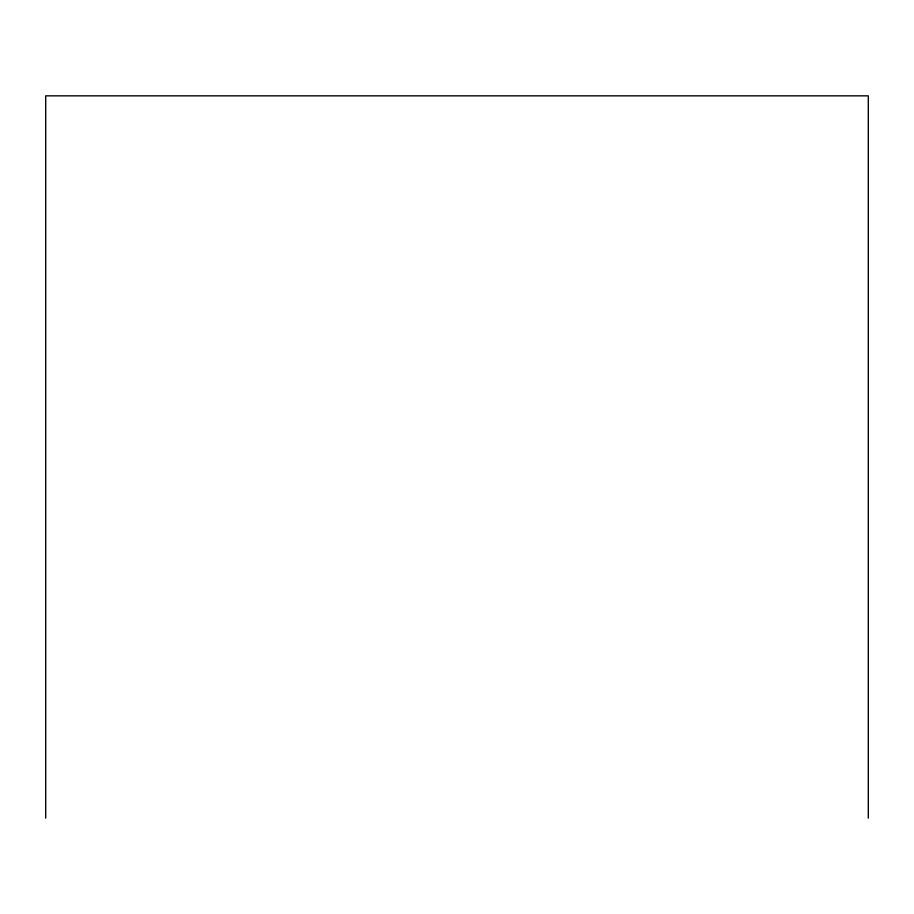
<?xml version="1.0" encoding="UTF-8"?>
<svg xmlns="http://www.w3.org/2000/svg" width="914" height="914" viewBox="0 0 914 914"><rect width="100%" height="100%" fill="white"/><g stroke="black" fill="none" stroke-linecap="round" stroke-linejoin="round"><path stroke-width="1.37" d="M868.3 818.156L868.3 95.844L45.7 95.844L45.7 818.156"/></g></svg>
